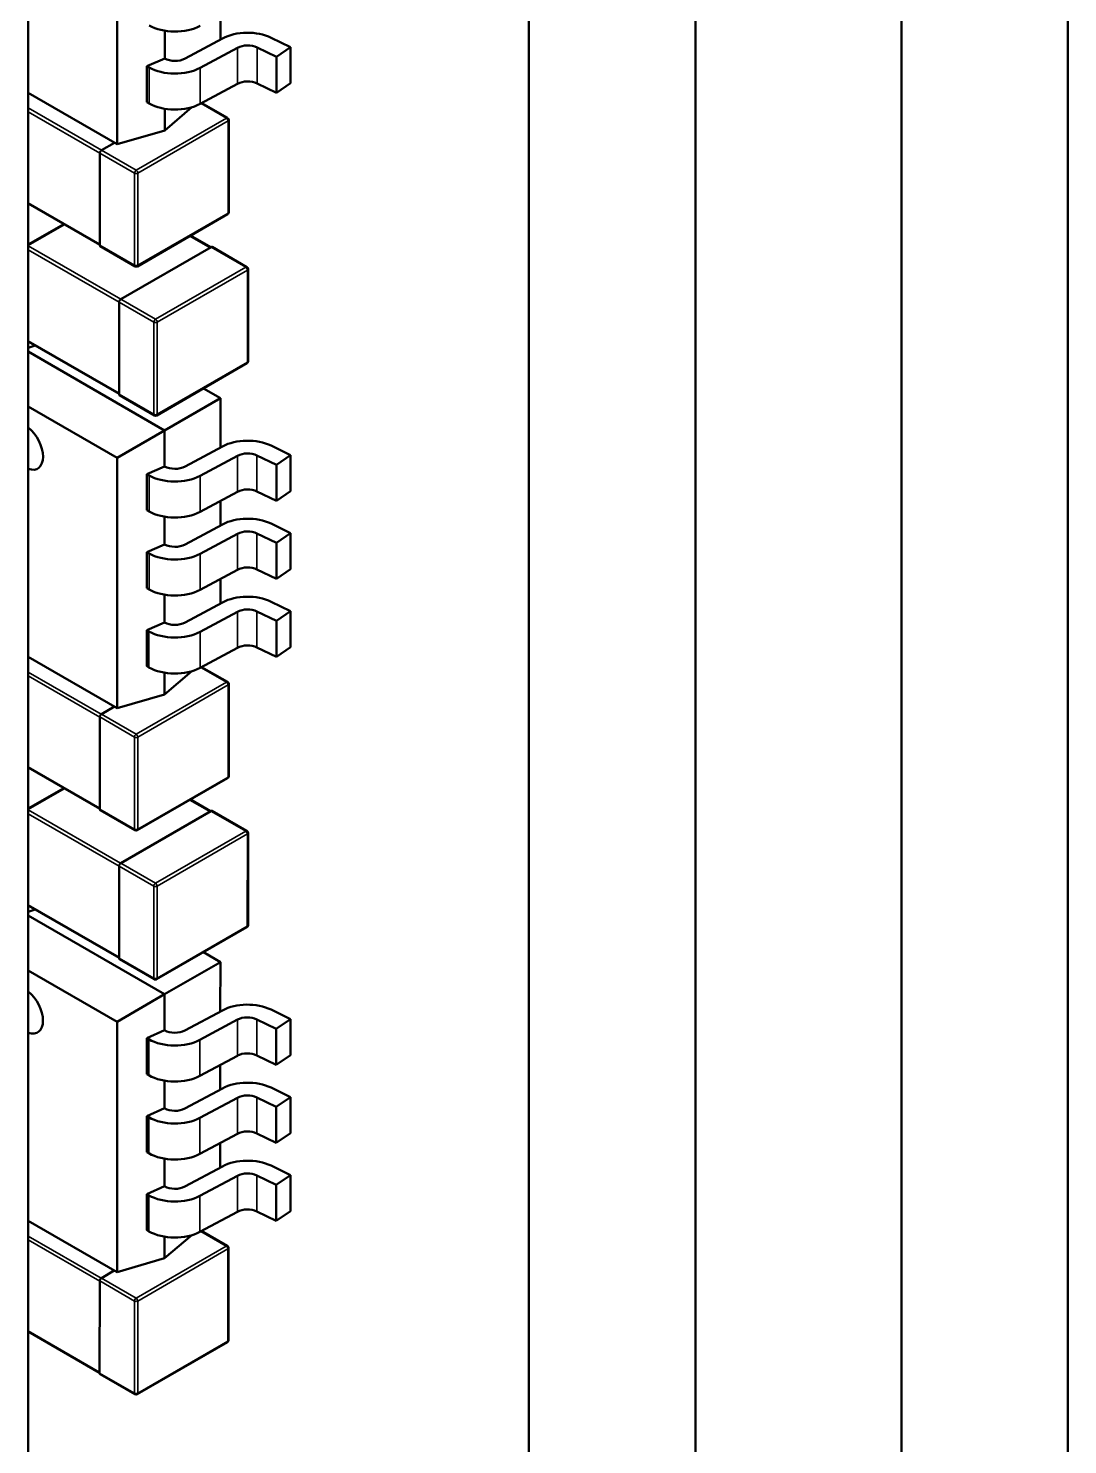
# Model space of a CAD drawing. Header units: millimetres. Extents: x 3100 to 5091, y 868 to 1900.
# Drawn here: x 4167.6 to 4174.67, y 1673.11 to 1682.75 of the extents above; entities that cross this region are included whole.
import ezdxf

# ---------------------------------------------------------------- set-up
doc = ezdxf.new("R2010")
doc.units = ezdxf.units.MM
doc.header["$LTSCALE"] = 1.8
doc.layers.add('외형선(ISO)', color=7, linetype='Continuous', lineweight=50)
doc.layers.add('좁은 외형선(ISO)', color=7, linetype='Continuous', lineweight=35)

msp = doc.modelspace()

# ---------------------------------------------------------------- linework, layer by layer
at = {"layer": '외형선(ISO)'}
for p, q in [((4172.1388, 1669.9993), (4172.1388, 1691.8062)), ((4171.0056, 1669.345), (4171.0056, 1691.3171)), ((4173.5394, 1661.4293), (4173.5394, 1690.0067)), ((4174.6707, 1689.3535), (4174.6707, 1660.7761)), ((4167.5997, 1656.6936), (4167.5997, 1685.271)), ((4168.2047, 1681.9592), (4168.205, 1683.6636)), ((4168.907, 1682.839), (4168.907, 1682.6717)), ((4168.5274, 1682.7316), (4168.5273, 1682.5435)), ((4168.6662, 1682.5421), (4168.921, 1682.6793)), ((4169.0233, 1682.6159), (4168.7685, 1682.4787)), ((4169.2879, 1682.5539), (4169.1558, 1682.6179)), ((4169.2522, 1682.6842), (4169.3843, 1682.6202)), ((4169.3843, 1682.6202), (4169.2879, 1682.5539)), ((4169.3843, 1682.3753), (4169.3843, 1682.6202)), ((4168.4064, 1682.4909), (4168.5273, 1682.5435)), ((4169.2878, 1682.3089), (4169.2879, 1682.5539)), ((4168.4063, 1682.246), (4168.4064, 1682.4909)), ((4168.4213, 1682.4823), (4168.4064, 1682.4909)), ((4167.5997, 1682.3087), (4168.2047, 1681.9592)), ((4169.0233, 1682.371), (4168.7685, 1682.2338)), ((4169.2878, 1682.3089), (4169.1558, 1682.373)), ((4169.3843, 1682.3753), (4169.2878, 1682.3089)), ((4168.4212, 1682.2374), (4168.4063, 1682.246)), ((4168.7795, 1682.2398), (4168.9556, 1682.1381)), ((4168.7129, 1682.2112), (4168.5273, 1682.0537)), ((4168.5273, 1682.201), (4168.5273, 1682.0537)), ((4168.9636, 1682.1242), (4168.9635, 1681.4972)), ((4168.2047, 1681.9592), (4168.5273, 1682.0537)), ((4168.0976, 1681.9193), (4168.1857, 1681.9702)), ((4168.0862, 1681.2727), (4168.0863, 1681.8997)), ((4167.5997, 1681.5557), (4168.0862, 1681.2747)), ((4167.5997, 1681.5554), (4167.5999, 1681.5555)), ((4168.3417, 1681.129), (4168.9555, 1681.4834)), ((4167.8408, 1681.4164), (4167.5997, 1681.2772)), ((4167.5997, 1681.2731), (4167.8443, 1681.4144)), ((4168.0895, 1681.2654), (4168.3257, 1681.129)), ((4168.229, 1680.9056), (4168.8428, 1681.2599)), ((4168.7033, 1681.3378), (4168.8404, 1681.2586)), ((4168.8508, 1681.2607), (4169.087, 1681.1243)), ((4169.0949, 1680.4835), (4169.095, 1681.1105)), ((4168.2176, 1680.259), (4168.2177, 1680.886)), ((4168.2176, 1680.2609), (4167.5997, 1680.6178)), ((4167.5997, 1680.5746), (4167.6459, 1680.5911)), ((4167.5997, 1680.549), (4168.5269, 1680.0134)), ((4169.0869, 1680.4696), (4168.4731, 1680.1152)), ((4168.7916, 1680.2991), (4168.9066, 1680.2327)), ((4168.4571, 1680.1152), (4168.2209, 1680.2516)), ((4168.5269, 1680.0134), (4168.9066, 1680.2327)), ((4168.9066, 1680.2327), (4168.9065, 1679.8967)), ((4168.2043, 1679.8272), (4167.5997, 1680.1764)), ((4168.5269, 1680.0134), (4168.2043, 1679.8272)), ((4168.5269, 1680.0134), (4168.5269, 1679.7685)), ((4168.6658, 1679.7671), (4168.9206, 1679.9043)), ((4169.2518, 1679.9092), (4169.3838, 1679.8452)), ((4168.204, 1678.1229), (4168.2043, 1679.8272)), ((4169.0229, 1679.8409), (4168.7681, 1679.7037)), ((4169.2874, 1679.7789), (4169.1553, 1679.8429)), ((4169.3838, 1679.8452), (4169.2874, 1679.7789)), ((4169.3838, 1679.6003), (4169.3838, 1679.8452)), ((4168.4059, 1679.7159), (4168.5269, 1679.7685)), ((4168.4059, 1679.471), (4168.4059, 1679.7159)), ((4168.4208, 1679.7073), (4168.4059, 1679.7159)), ((4169.2874, 1679.5339), (4169.2874, 1679.7789)), ((4169.0228, 1679.596), (4168.7681, 1679.4588)), ((4168.9065, 1679.5333), (4168.9064, 1679.366)), ((4169.2874, 1679.5339), (4169.1553, 1679.598)), ((4169.3838, 1679.6003), (4169.2874, 1679.5339)), ((4168.4208, 1679.4623), (4168.4059, 1679.471)), ((4168.5268, 1679.4259), (4168.5268, 1679.2378)), ((4168.6657, 1679.2364), (4168.9205, 1679.3736)), ((4169.2517, 1679.3786), (4169.3838, 1679.3145)), ((4168.4058, 1679.1852), (4168.5268, 1679.2378)), ((4169.0228, 1679.3102), (4168.768, 1679.1731)), ((4169.2873, 1679.2482), (4169.1553, 1679.3122)), ((4169.3838, 1679.3145), (4169.2873, 1679.2482)), ((4169.2873, 1679.0033), (4169.2873, 1679.2482)), ((4169.3837, 1679.0696), (4169.3838, 1679.3145)), ((4168.4058, 1678.9403), (4168.4058, 1679.1852)), ((4168.4207, 1679.1766), (4168.4058, 1679.1852)), ((4169.0227, 1679.0653), (4168.768, 1678.9281)), ((4169.2873, 1679.0033), (4169.1552, 1679.0673)), ((4169.3837, 1679.0696), (4169.2873, 1679.0033)), ((4168.4207, 1678.9317), (4168.4058, 1678.9403)), ((4168.9064, 1679.0027), (4168.9064, 1678.8354)), ((4168.5267, 1678.8953), (4168.5267, 1678.7072)), ((4168.6656, 1678.7057), (4168.9204, 1678.8429)), ((4169.2516, 1678.8479), (4169.3837, 1678.7839)), ((4169.0227, 1678.7795), (4168.7679, 1678.6424)), ((4169.2873, 1678.7175), (4169.1552, 1678.7815)), ((4169.3837, 1678.7839), (4169.2873, 1678.7175)), ((4169.3836, 1678.5389), (4169.3837, 1678.7839)), ((4168.4057, 1678.6545), (4168.5267, 1678.7072)), ((4168.4057, 1678.4096), (4168.4057, 1678.6545)), ((4168.4206, 1678.6459), (4168.4057, 1678.6545)), ((4169.2872, 1678.4726), (4169.2873, 1678.7175)), ((4167.5997, 1678.4719), (4168.204, 1678.1229)), ((4169.0226, 1678.5346), (4168.7679, 1678.3975)), ((4169.2872, 1678.4726), (4169.1551, 1678.5366)), ((4169.3836, 1678.5389), (4169.2872, 1678.4726)), ((4168.4206, 1678.401), (4168.4057, 1678.4096)), ((4168.7122, 1678.3748), (4168.5266, 1678.2173)), ((4168.5267, 1678.3646), (4168.5266, 1678.2173)), ((4168.7789, 1678.4034), (4168.955, 1678.3017)), ((4168.963, 1678.2879), (4168.9629, 1677.6608)), ((4168.204, 1678.1229), (4168.5266, 1678.2173)), ((4168.097, 1678.083), (4168.1851, 1678.1338)), ((4168.0856, 1677.4364), (4168.0857, 1678.0634)), ((4167.5997, 1677.719), (4168.0856, 1677.4383)), ((4168.3411, 1677.2926), (4168.9549, 1677.647)), ((4167.8402, 1677.5801), (4167.5997, 1677.4412)), ((4167.5997, 1677.4371), (4167.8437, 1677.578)), ((4168.7027, 1677.5014), (4168.8398, 1677.4222)), ((4168.0889, 1677.429), (4168.3251, 1677.2926)), ((4168.2284, 1677.0692), (4168.8422, 1677.4236)), ((4168.8502, 1677.4244), (4169.0864, 1677.288)), ((4169.0942, 1676.6471), (4169.0943, 1677.2741)), ((4168.217, 1676.4226), (4168.2171, 1677.0496)), ((4168.217, 1676.4246), (4167.5997, 1676.7811)), ((4167.5997, 1676.7384), (4167.6453, 1676.7548)), ((4167.5997, 1676.7123), (4168.5263, 1676.1771)), ((4169.0862, 1676.6332), (4168.4725, 1676.2789)), ((4168.7909, 1676.4627), (4168.906, 1676.3963)), ((4168.2037, 1675.9908), (4167.5997, 1676.3397)), ((4168.4565, 1676.2789), (4168.2203, 1676.4153)), ((4168.5263, 1676.1771), (4168.906, 1676.3963)), ((4168.906, 1676.3963), (4168.9059, 1676.0603)), ((4168.5263, 1676.1771), (4168.2037, 1675.9908)), ((4168.5263, 1676.1771), (4168.5263, 1675.9322)), ((4168.6652, 1675.9307), (4168.9199, 1676.0679)), ((4169.2511, 1676.0729), (4169.3832, 1676.0089)), ((4168.2034, 1674.2865), (4168.2037, 1675.9908)), ((4169.0222, 1676.0045), (4168.7675, 1675.8674)), ((4169.2868, 1675.9425), (4169.1547, 1676.0065)), ((4169.3832, 1676.0089), (4169.2868, 1675.9425)), ((4169.3832, 1675.7639), (4169.3832, 1676.0089)), ((4168.4052, 1675.6346), (4168.4053, 1675.8795)), ((4168.4053, 1675.8795), (4168.5263, 1675.9322)), ((4168.4202, 1675.8709), (4168.4053, 1675.8795)), ((4169.2868, 1675.6976), (4169.2868, 1675.9425)), ((4169.0222, 1675.7596), (4168.7674, 1675.6225)), ((4169.2868, 1675.6976), (4169.1547, 1675.7616)), ((4169.3832, 1675.7639), (4169.2868, 1675.6976)), ((4168.9058, 1675.697), (4168.9058, 1675.5297)), ((4168.4201, 1675.626), (4168.4052, 1675.6346)), ((4168.5262, 1675.5896), (4168.5262, 1675.4015)), ((4168.6651, 1675.4001), (4168.9198, 1675.5372)), ((4169.0221, 1675.4739), (4168.7674, 1675.3367)), ((4169.2867, 1675.4118), (4169.1546, 1675.4759)), ((4169.251, 1675.5422), (4169.3831, 1675.4782)), ((4169.3831, 1675.4782), (4169.2867, 1675.4118)), ((4169.3831, 1675.2333), (4169.3831, 1675.4782)), ((4168.4052, 1675.3489), (4168.5262, 1675.4015)), ((4169.2867, 1675.1669), (4169.2867, 1675.4118)), ((4168.4052, 1675.1039), (4168.4052, 1675.3489)), ((4168.4201, 1675.3402), (4168.4052, 1675.3489)), ((4169.0221, 1675.2289), (4168.7673, 1675.0918)), ((4169.2867, 1675.1669), (4169.1546, 1675.2309)), ((4169.3831, 1675.2333), (4169.2867, 1675.1669)), ((4168.4201, 1675.0953), (4168.4052, 1675.1039)), ((4168.9058, 1675.1663), (4168.9057, 1674.999)), ((4168.5261, 1675.0589), (4168.5261, 1674.8708)), ((4168.665, 1674.8694), (4168.9198, 1675.0066)), ((4169.251, 1675.0115), (4169.383, 1674.9475)), ((4169.0221, 1674.9432), (4168.7673, 1674.806)), ((4169.2866, 1674.8812), (4169.1545, 1674.9452)), ((4169.383, 1674.9475), (4169.2866, 1674.8812)), ((4169.383, 1674.7026), (4169.383, 1674.9475)), ((4168.4051, 1674.8182), (4168.5261, 1674.8708)), ((4168.4051, 1674.5733), (4168.4051, 1674.8182)), ((4168.42, 1674.8096), (4168.4051, 1674.8182)), ((4169.2866, 1674.6362), (4169.2866, 1674.8812)), ((4169.022, 1674.6983), (4168.7672, 1674.5611)), ((4169.2866, 1674.6362), (4169.1545, 1674.7003)), ((4169.383, 1674.7026), (4169.2866, 1674.6362)), ((4167.5997, 1674.6352), (4168.2034, 1674.2865)), ((4168.42, 1674.5646), (4168.4051, 1674.5733)), ((4168.7116, 1674.5385), (4168.526, 1674.381)), ((4168.526, 1674.5282), (4168.526, 1674.381)), ((4168.7783, 1674.567), (4168.9543, 1674.4654)), ((4168.9623, 1674.4515), (4168.9622, 1673.8245)), ((4168.2034, 1674.2865), (4168.526, 1674.381)), ((4168.085, 1673.6), (4168.0851, 1674.227)), ((4168.0964, 1674.2466), (4168.1845, 1674.2975)), ((4167.5997, 1673.8823), (4168.085, 1673.602)), ((4168.3405, 1673.4563), (4168.9542, 1673.8106)), ((4168.0883, 1673.5927), (4168.3245, 1673.4563))]:
    msp.add_line(p, q, dxfattribs=at)
for centre, start, end in [((4168.9476, 1682.1242), 359.99058, 59.99059), ((4168.9475, 1681.4972), 300, 359.99058), ((4168.3337, 1681.1428), 239.99059, 300), ((4169.079, 1681.1105), 359.99059, 59.99059), ((4169.0789, 1680.4835), 300, 359.99059), ((4168.4651, 1680.1291), 239.99059, 300), ((4168.947, 1678.2879), 359.99058, 59.99059), ((4168.9469, 1677.6608), 300, 359.99058), ((4168.3331, 1677.3065), 239.99059, 300), ((4169.0783, 1677.2741), 359.99059, 59.99059), ((4169.0782, 1676.6471), 300, 359.99059), ((4168.4645, 1676.2927), 239.99059, 300), ((4168.9463, 1674.4515), 359.99058, 59.99059), ((4168.9462, 1673.8245), 300, 359.99058), ((4168.3325, 1673.4701), 239.99059, 300)]:
    msp.add_arc(centre, 0.016, start, end, dxfattribs=at)
for centre, major_axis, ratio, start_param, end_param in [((4168.5981, 1682.8701), (-0.25, 0), 0.57746, 0.785493, 2.321383), ((4169.0915, 1682.5737), (0.25, 0), 0.57746, 0.872759, 2.321383), ((4169.0915, 1682.5737), (-0.1, 0), 0.57746, 4.014352, 5.462975), ((4168.598, 1682.5843), (0.1, 0), 0.57746, 3.927086, 5.462975), ((4168.598, 1682.5843), (-0.25, 0), 0.57746, 0.785493, 2.321383), ((4169.0915, 1682.3287), (-0.1, 0), 0.57746, 4.014352, 5.462975), ((4168.598, 1682.3394), (-0.25, 0), 0.57746, 0.785493, 2.321383), ((4168.0976, 1681.9063), (0.008, 0.0139), 0.577241, 0.785493, 2.356289), ((4168.0975, 1681.2793), (-0.008, -0.0139), 0.577241, 5.497882, 6.283185), ((4168.8428, 1681.2469), (0.008, 0.0139), 0.577241, 0, 0.785493), ((4168.229, 1680.8925), (0.008, 0.0139), 0.577241, 0.785493, 2.356289), ((4168.2289, 1680.2655), (-0.008, -0.0139), 0.577241, 5.497882, 6.283185), ((4167.5758, 1679.9054), (0.0877, -0.1519), 0.57735, 5.691292, 8.445875), ((4169.0911, 1679.7987), (0.25, 0), 0.57746, 0.872759, 2.321383), ((4169.0911, 1679.7987), (-0.1, 0), 0.57746, 4.014352, 5.462975), ((4168.5976, 1679.8093), (-0.25, 0), 0.57746, 0.785493, 2.321383), ((4168.5976, 1679.8093), (0.1, 0), 0.57746, 3.927086, 5.462975), ((4169.091, 1679.5537), (-0.1, 0), 0.57746, 4.014352, 5.462975), ((4168.5976, 1679.5644), (-0.25, 0), 0.57746, 0.785493, 2.321383), ((4169.091, 1679.268), (0.25, 0), 0.57746, 0.872759, 2.321383), ((4169.091, 1679.268), (-0.1, 0), 0.57746, 4.014352, 5.462975), ((4168.5975, 1679.2787), (0.1, 0), 0.57746, 3.927086, 5.462975), ((4168.5975, 1679.2787), (-0.25, 0), 0.57746, 0.785493, 2.321383), ((4169.0909, 1679.0231), (-0.1, 0), 0.57746, 4.014352, 5.462975), ((4168.5975, 1679.0337), (-0.25, 0), 0.57746, 0.785493, 2.321383), ((4169.0909, 1678.7373), (0.25, 0), 0.57746, 0.872759, 2.321383), ((4169.0909, 1678.7373), (-0.1, 0), 0.57746, 4.014352, 5.462975), ((4168.5974, 1678.748), (0.1, 0), 0.57746, 3.927086, 5.462975), ((4168.5974, 1678.748), (-0.25, 0), 0.57746, 0.785493, 2.321383), ((4169.0908, 1678.4924), (-0.1, 0), 0.57746, 4.014352, 5.462975), ((4168.5974, 1678.5031), (-0.25, 0), 0.57746, 0.785493, 2.321383), ((4168.097, 1678.0699), (0.008, 0.0139), 0.577241, 0.785493, 2.356289), ((4168.0969, 1677.4429), (-0.008, -0.0139), 0.577241, 5.497882, 6.283185), ((4168.8422, 1677.4105), (0.008, 0.0139), 0.577241, 0, 0.785493), ((4168.2284, 1677.0562), (0.008, 0.0139), 0.577241, 0.785493, 2.356289), ((4168.2283, 1676.4291), (-0.008, -0.0139), 0.577241, 5.497882, 6.283185), ((4167.5752, 1676.0691), (0.0877, -0.1519), 0.57735, 5.696476, 8.440691), ((4169.0904, 1675.9623), (0.25, 0), 0.57746, 0.872759, 2.321383), ((4169.0904, 1675.9623), (-0.1, 0), 0.57746, 4.014352, 5.462975), ((4168.597, 1675.973), (-0.25, 0), 0.57746, 0.785493, 2.321383), ((4168.597, 1675.973), (0.1, 0), 0.57746, 3.927086, 5.462975), ((4169.0904, 1675.7174), (-0.1, 0), 0.57746, 4.014352, 5.462975), ((4168.5969, 1675.7281), (-0.25, 0), 0.57746, 0.785493, 2.321383), ((4169.0903, 1675.4316), (0.25, 0), 0.57746, 0.872759, 2.321383), ((4169.0903, 1675.4316), (-0.1, 0), 0.57746, 4.014352, 5.462975), ((4168.5969, 1675.4423), (0.1, 0), 0.57746, 3.927086, 5.462975), ((4168.5969, 1675.4423), (-0.25, 0), 0.57746, 0.785493, 2.321383), ((4169.0903, 1675.1867), (-0.1, 0), 0.57746, 4.014352, 5.462975), ((4168.5968, 1675.1974), (-0.25, 0), 0.57746, 0.785493, 2.321383), ((4169.0903, 1674.901), (0.25, 0), 0.57746, 0.872759, 2.321383), ((4169.0903, 1674.901), (-0.1, 0), 0.57746, 4.014352, 5.462975), ((4168.5968, 1674.9116), (-0.25, 0), 0.57746, 0.785493, 2.321383), ((4168.5968, 1674.9116), (0.1, 0), 0.57746, 3.927086, 5.462975), ((4169.0902, 1674.656), (-0.1, 0), 0.57746, 4.014352, 5.462975), ((4168.5967, 1674.6667), (-0.25, 0), 0.57746, 0.785493, 2.321383), ((4168.0964, 1674.2336), (0.008, 0.0139), 0.577241, 0.785493, 2.356289), ((4168.0963, 1673.6065), (-0.008, -0.0139), 0.577241, 5.497882, 6.283185)]:
    msp.add_ellipse(centre, major_axis=major_axis, ratio=ratio, start_param=start_param, end_param=end_param, dxfattribs=at)
at = {"layer": '좁은 외형선(ISO)'}
for p, q in [((4169.0233, 1682.371), (4169.0233, 1682.6159)), ((4169.1558, 1682.373), (4169.1558, 1682.6179)), ((4168.4212, 1682.2374), (4168.4213, 1682.4823)), ((4168.7685, 1682.2338), (4168.7685, 1682.4787)), ((4168.7747, 1682.2371), (4168.9476, 1682.1373)), ((4168.097, 1681.9189), (4167.5997, 1682.2061)), ((4167.5997, 1682.18), (4168.0863, 1681.8989)), ((4168.9476, 1682.1373), (4168.3338, 1681.7829)), ((4168.3451, 1681.7633), (4168.9589, 1682.1177)), ((4168.9589, 1682.1177), (4168.9588, 1681.4907)), ((4168.0863, 1681.8997), (4168.3225, 1681.7633)), ((4168.3338, 1681.7829), (4168.0976, 1681.9193)), ((4168.3224, 1681.1363), (4168.3225, 1681.7633)), ((4168.345, 1681.1363), (4168.3451, 1681.7633)), ((4167.5997, 1681.5611), (4168.0862, 1681.2801)), ((4167.6046, 1681.5528), (4167.5997, 1681.5499)), ((4168.9588, 1681.4907), (4168.345, 1681.1363)), ((4167.5997, 1681.2683), (4168.2284, 1680.9052)), ((4168.0862, 1681.2727), (4168.3224, 1681.1363)), ((4168.6986, 1681.335), (4168.8357, 1681.2559)), ((4168.8428, 1681.2599), (4169.079, 1681.1235)), ((4168.2177, 1680.8852), (4167.5997, 1681.2421)), ((4168.4652, 1680.7692), (4169.079, 1681.1235)), ((4168.4765, 1680.7496), (4169.0903, 1681.1039)), ((4169.0903, 1681.1039), (4169.0902, 1680.4769)), ((4168.2177, 1680.886), (4168.4539, 1680.7496)), ((4168.229, 1680.9056), (4168.4652, 1680.7692)), ((4168.4538, 1680.1226), (4168.4539, 1680.7496)), ((4168.4764, 1680.1226), (4168.4765, 1680.7496)), ((4168.2176, 1680.2663), (4167.5997, 1680.6232)), ((4169.0902, 1680.4769), (4168.4764, 1680.1226)), ((4168.2176, 1680.259), (4168.4538, 1680.1226)), ((4169.0228, 1679.596), (4169.0229, 1679.8409)), ((4169.1553, 1679.598), (4169.1553, 1679.8429)), ((4168.4208, 1679.4623), (4168.4208, 1679.7073)), ((4168.7681, 1679.4588), (4168.7681, 1679.7037)), ((4169.0227, 1679.0653), (4169.0228, 1679.3102)), ((4169.1552, 1679.0673), (4169.1553, 1679.3122)), ((4168.4207, 1678.9317), (4168.4207, 1679.1766)), ((4168.768, 1678.9281), (4168.768, 1679.1731)), ((4169.0226, 1678.5346), (4169.0227, 1678.7795)), ((4169.1551, 1678.5366), (4169.1552, 1678.7815)), ((4168.4206, 1678.401), (4168.4206, 1678.6459)), ((4168.7679, 1678.3975), (4168.7679, 1678.6424)), ((4168.0963, 1678.0825), (4167.5997, 1678.3694)), ((4168.7741, 1678.4008), (4168.947, 1678.3009)), ((4167.5997, 1678.3433), (4168.0857, 1678.0626)), ((4168.947, 1678.3009), (4168.3332, 1677.9466)), ((4168.3445, 1677.927), (4168.9583, 1678.2813)), ((4168.9583, 1678.2813), (4168.9582, 1677.6543)), ((4168.3332, 1677.9466), (4168.097, 1678.083)), ((4168.0857, 1678.0634), (4168.3219, 1677.927)), ((4168.3218, 1677.3), (4168.3219, 1677.927)), ((4168.3444, 1677.3), (4168.3445, 1677.927)), ((4167.5997, 1677.7244), (4168.0856, 1677.4437)), ((4167.604, 1677.7165), (4167.5997, 1677.714)), ((4168.9582, 1677.6543), (4168.3444, 1677.3)), ((4168.698, 1677.4987), (4168.8351, 1677.4195)), ((4167.5997, 1677.4316), (4168.2277, 1677.0688)), ((4168.2171, 1677.0488), (4167.5997, 1677.4054)), ((4168.0856, 1677.4364), (4168.3218, 1677.3)), ((4168.8422, 1677.4236), (4169.0784, 1677.2872)), ((4168.4646, 1676.9328), (4169.0784, 1677.2872)), ((4168.4759, 1676.9132), (4169.0897, 1677.2676)), ((4169.0897, 1677.2676), (4169.0896, 1676.6406)), ((4168.2171, 1677.0496), (4168.4533, 1676.9132)), ((4168.2284, 1677.0692), (4168.4646, 1676.9328)), ((4168.4532, 1676.2862), (4168.4533, 1676.9132)), ((4168.4758, 1676.2862), (4168.4759, 1676.9132)), ((4168.217, 1676.43), (4167.5997, 1676.7865)), ((4169.0896, 1676.6406), (4168.4758, 1676.2862)), ((4168.217, 1676.4226), (4168.4532, 1676.2862)), ((4169.0222, 1675.7596), (4169.0222, 1676.0045)), ((4169.1547, 1675.7616), (4169.1547, 1676.0065)), ((4168.4201, 1675.626), (4168.4202, 1675.8709)), ((4168.7674, 1675.6225), (4168.7675, 1675.8674)), ((4169.0221, 1675.2289), (4169.0221, 1675.4739)), ((4169.1546, 1675.2309), (4169.1546, 1675.4759)), ((4168.4201, 1675.0953), (4168.4201, 1675.3402)), ((4168.7673, 1675.0918), (4168.7674, 1675.3367)), ((4169.022, 1674.6983), (4169.0221, 1674.9432)), ((4169.1545, 1674.7003), (4169.1545, 1674.9452)), ((4168.42, 1674.5646), (4168.42, 1674.8096)), ((4168.7672, 1674.5611), (4168.7673, 1674.806)), ((4168.0957, 1674.2462), (4167.5997, 1674.5327)), ((4167.5997, 1674.5066), (4168.0851, 1674.2262)), ((4168.7734, 1674.5644), (4168.9463, 1674.4646)), ((4168.9463, 1674.4646), (4168.3326, 1674.1102)), ((4168.3439, 1674.0906), (4168.9576, 1674.445)), ((4168.9576, 1674.445), (4168.9575, 1673.818)), ((4168.0851, 1674.227), (4168.3212, 1674.0906)), ((4168.3326, 1674.1102), (4168.0964, 1674.2466)), ((4168.3211, 1673.4636), (4168.3212, 1674.0906)), ((4168.3438, 1673.4636), (4168.3439, 1674.0906)), ((4167.5997, 1673.8877), (4168.085, 1673.6074)), ((4168.9575, 1673.818), (4168.3438, 1673.4636)), ((4168.085, 1673.6), (4168.3211, 1673.4636))]:
    msp.add_line(p, q, dxfattribs=at)
for centre, major_axis, ratio, start_param, end_param in [((4168.9476, 1682.1242), (0.008, 0.0139), 0.577241, 0, 0.785493), ((4168.9476, 1682.1242), (0.008, -0.0139), 0.57735, 0.785208, 2.356005), ((4168.9476, 1682.1242), (0.016, 0), 0.57746, 5.497882, 6.283185), ((4168.3338, 1681.7699), (0.008, 0.0139), 0.577241, 0.785493, 2.356289), ((4168.3338, 1681.7699), (0.016, 0), 0.57746, 3.927086, 5.497882), ((4168.3338, 1681.7699), (0.008, -0.0139), 0.57735, 0.785208, 2.356005), ((4168.9475, 1681.4972), (0.008, -0.0139), 0.57735, 0, 0.785208), ((4168.9475, 1681.4972), (0.016, 0), 0.57746, 5.497882, 6.283185), ((4168.3337, 1681.1428), (-0.008, -0.0139), 0.577241, 5.497882, 6.283185), ((4168.3337, 1681.1428), (0.016, 0), 0.57746, 3.927086, 5.497882), ((4168.3337, 1681.1428), (0.008, -0.0139), 0.57735, 0, 0.785208), ((4169.079, 1681.1105), (0.008, 0.0139), 0.577241, 0, 0.785493), ((4169.079, 1681.1105), (0.008, -0.0139), 0.57735, 0.785208, 2.356005), ((4169.079, 1681.1105), (0.016, 0), 0.57746, 5.497882, 6.283185), ((4168.4652, 1680.7561), (0.008, 0.0139), 0.577241, 0.785493, 2.356289), ((4168.4652, 1680.7561), (0.008, -0.0139), 0.57735, 0.785208, 2.356005), ((4168.4652, 1680.7561), (0.016, 0), 0.57746, 3.927086, 5.497882), ((4169.0789, 1680.4835), (0.016, 0), 0.57746, 5.497882, 6.283185), ((4169.0789, 1680.4835), (0.008, -0.0139), 0.57735, 0, 0.785208), ((4168.4651, 1680.1291), (-0.008, -0.0139), 0.577241, 5.497882, 6.283185), ((4168.4651, 1680.1291), (0.016, 0), 0.57746, 3.927086, 5.497882), ((4168.4651, 1680.1291), (0.008, -0.0139), 0.57735, 0, 0.785208), ((4168.947, 1678.2879), (0.008, 0.0139), 0.577241, 0, 0.785493), ((4168.947, 1678.2879), (0.008, -0.0139), 0.57735, 0.785208, 2.356005), ((4168.947, 1678.2879), (0.016, 0), 0.57746, 5.497882, 6.283185), ((4168.3332, 1677.9335), (0.008, 0.0139), 0.577241, 0.785493, 2.356289), ((4168.3332, 1677.9335), (0.016, 0), 0.57746, 3.927086, 5.497882), ((4168.3332, 1677.9335), (0.008, -0.0139), 0.57735, 0.785208, 2.356005), ((4168.9469, 1677.6608), (0.008, -0.0139), 0.57735, 0, 0.785208), ((4168.9469, 1677.6608), (0.016, 0), 0.57746, 5.497882, 6.283185), ((4168.3331, 1677.3065), (-0.008, -0.0139), 0.577241, 5.497882, 6.283185), ((4168.3331, 1677.3065), (0.016, 0), 0.57746, 3.927086, 5.497882), ((4168.3331, 1677.3065), (0.008, -0.0139), 0.57735, 0, 0.785208), ((4169.0783, 1677.2741), (0.008, 0.0139), 0.577241, 0, 0.785493), ((4169.0783, 1677.2741), (0.008, -0.0139), 0.57735, 0.785208, 2.356005), ((4169.0783, 1677.2741), (0.016, 0), 0.57746, 5.497882, 6.283185), ((4168.4646, 1676.9198), (0.008, 0.0139), 0.577241, 0.785493, 2.356289), ((4168.4646, 1676.9198), (0.016, 0), 0.57746, 3.927086, 5.497882), ((4168.4646, 1676.9198), (0.008, -0.0139), 0.57735, 0.785208, 2.356005), ((4169.0782, 1676.6471), (0.008, -0.0139), 0.57735, 0, 0.785208), ((4169.0782, 1676.6471), (0.016, 0), 0.57746, 5.497882, 6.283185), ((4168.4645, 1676.2927), (-0.008, -0.0139), 0.577241, 5.497882, 6.283185), ((4168.4645, 1676.2927), (0.016, 0), 0.57746, 3.927086, 5.497882), ((4168.4645, 1676.2927), (0.008, -0.0139), 0.57735, 0, 0.785208), ((4168.9463, 1674.4515), (0.008, 0.0139), 0.577241, 0, 0.785493), ((4168.9463, 1674.4515), (0.008, -0.0139), 0.57735, 0.785208, 2.356005), ((4168.9463, 1674.4515), (0.016, 0), 0.57746, 5.497882, 6.283185), ((4168.3326, 1674.0971), (0.008, 0.0139), 0.577241, 0.785493, 2.356289), ((4168.3326, 1674.0971), (0.016, 0), 0.57746, 3.927086, 5.497882), ((4168.3326, 1674.0971), (0.008, -0.0139), 0.57735, 0.785208, 2.356005), ((4168.9462, 1673.8245), (0.008, -0.0139), 0.57735, 0, 0.785208), ((4168.9462, 1673.8245), (0.016, 0), 0.57746, 5.497882, 6.283185), ((4168.3325, 1673.4701), (-0.008, -0.0139), 0.577241, 5.497882, 6.283185), ((4168.3325, 1673.4701), (0.016, 0), 0.57746, 3.927086, 5.497882), ((4168.3325, 1673.4701), (0.008, -0.0139), 0.57735, 0, 0.785208)]:
    msp.add_ellipse(centre, major_axis=major_axis, ratio=ratio, start_param=start_param, end_param=end_param, dxfattribs=at)

doc.saveas('drawing.dxf')
